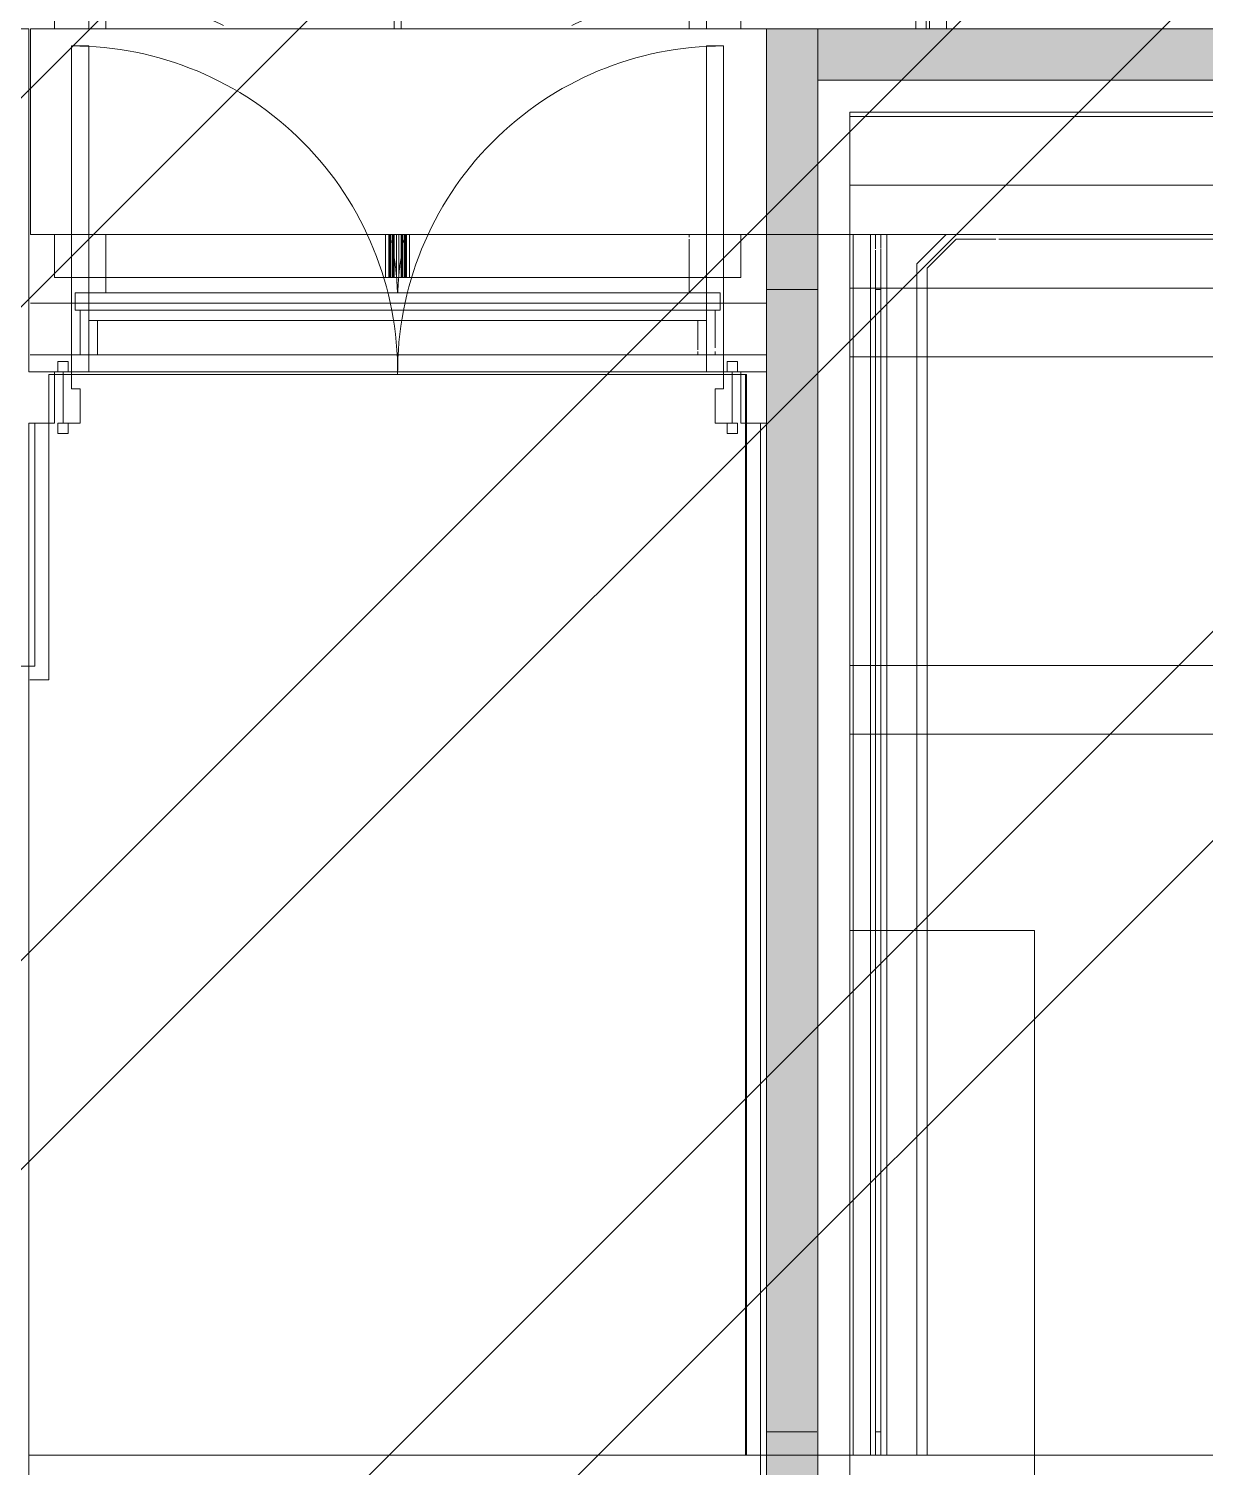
# Model space of a CAD drawing. Header units: millimetres. Extents: x -57519 to 497916, y -349472 to 446842.
# Drawn here: x 325453 to 328881, y 27414 to 31607 of the extents above; entities that cross this region are included whole.
import ezdxf

# ---------------------------------------------------------------- set-up
doc = ezdxf.new("R2010")
doc.units = ezdxf.units.MM
for name, color, linetype, lineweight in [('A-CLNG', 13, 'Continuous', 5), ('A-DETL-GENF', 92, 'Continuous', 5), ('A-DOOR', 31, 'Continuous', 5), ('A-DOOR-FRAM', 31, 'Continuous', 5), ('A-FLOR', 192, 'Continuous', 5), ('A-GENM', 13, 'Continuous', 5), ('A-GLAZ-CURT', 52, 'Continuous', 20), ('A-WALL', 113, 'Continuous', 20), ('A-WALL-PATT', 111, 'Continuous', 20)]:
    doc.layers.add(name, color=color, linetype=linetype, lineweight=lineweight)

# ---------------------------------------------------------------- blocks, each defined once
blk = doc.blocks.new('DLN-Double Door__X03_ - _M31x_1800 x 2000 _WH_-16954921-SITE COVERAGE')
at = {"layer": 'A-DOOR'}
for p, q in [((-900, 975), (-850, 975)), ((-900, 963.5), (-900, 970)), ((-850, 970), (-850, 963.5)), ((900, 975), (850, 975)), ((850, 970), (850, 963.5)), ((900, 963.5), (900, 970)), ((-900, 940), (-900, 960)), ((-900, 930), (-900, 936.5)), ((-850, 960), (-850, 940)), ((850, 960), (850, 940)), ((850, 936.5), (850, 930)), ((900, 940), (900, 960)), ((900, 930), (900, 936.5)), ((-900, 875), (-900, 916.5)), ((-850, 916.5), (-850, 875)), ((850, 916.5), (850, 875)), ((900, 875.4), (900, 916.5)), ((-900, 239.9), (-900, 275)), ((-850, 273.5), (-850, 150)), ((850, 273.5), (850, 267.5)), ((850, 261.9), (850, 150)), ((900, 239.9), (900, 275)), ((-900, 150), (-900, 232.3)), ((900, 150), (900, 224.6)), ((-900, 105), (-900, 150)), ((-850, 150), (-850, 105)), ((850, 150), (850, 105)), ((900, 105), (900, 150))]:
    blk.add_line(p, q, dxfattribs=at)
for centre, start, end in [((-900, 75), 87.9679, 89.7968), ((-900, 75), 85.3262, 87.9679), ((-900, 75), 83.9038, 84.7166), ((-900, 75), 75.7755, 83.9038), ((900, 75), 96.0962, 104.2245), ((900, 75), 95.2834, 96.0962), ((900, 75), 92.0321, 94.6738), ((900, 75), 90.2032, 92.0321), ((-900, 75), 74.9627, 75.7755), ((-900, 75), 72.5743, 74.3531), ((-900, 75), 71.9, 72.4885), ((-900, 75), 71.2046, 71.8333), ((-900, 75), 69.9437, 70.364), ((900, 75), 109.636, 110.0563), ((900, 75), 109.2157, 109.636), ((900, 75), 108.165, 108.7954), ((900, 75), 105.6469, 108.1), ((900, 75), 104.2245, 105.0373), ((-900, 75), 64.1299, 69.9437), ((900, 75), 110.0563, 115.8701), ((-900, 75), 11.31, 12.5999), ((900, 75), 167.4001, 168.69), ((-900, 75), 8.085, 10.02), ((900, 75), 169.98, 171.915), ((-900, 75), 5.2901, 8.085), ((900, 75), 171.915, 174.7099), ((-900, 75), 1.9471, 4.8562), ((900, 75), 175.1438, 178.0529)]:
    blk.add_arc(centre, 900, start, end, dxfattribs=at)
at = {"layer": 'A-DOOR-FRAM'}
for p, q in [((-925, -74.3), (-925, 55)), ((-925, -74.3), (-925, 55)), ((-900, 55), (-900, 25)), ((-900, 55), (-900, 25)), ((900, 25), (900, 55)), ((900, 25), (900, 55)), ((925, 55), (925, -55.2)), ((925, 55), (925, -55.2)), ((-900, 25), (900, 25)), ((-875, 25), (-900, 25)), ((-875, -74.1), (-875, 25)), ((-875, 25), (-875, -74.1)), ((875, 25), (-875, 25)), ((875, 25), (900, 25)), ((875, -61), (875, 25)), ((875, -61), (875, 25)), ((-940, -75), (-925, -75)), ((-925, -75), (-910, -75)), ((-925, -75), (-875, -75)), ((907.3, -75), (-910, -75)), ((-875, -75), (875, -75)), ((875, -75), (875, -65.9)), ((875, -75), (875, -65.9)), ((925, -75), (875, -75)), ((925, -75), (910, -75)), ((925, -65.7), (925, -75)), ((925, -65.7), (925, -75)), ((940, -75), (925, -75))]:
    blk.add_line(p, q, dxfattribs=at)
blk = doc.blocks.new('DLN-Double Door__X03_ - _M48_2000 x 2450 _WH_-16954911-SITE COVERAGE')
at = {"layer": 'A-DOOR'}
for p, q in [((-1000, 1075), (-950, 1075)), ((-1000, 319.7), (-1000, 1075)), ((-950, 1075), (-950, 905.5)), ((950, 1075), (950, 1014.7)), ((1000, 1075), (950, 1075)), ((1000, 971), (1000, 1075)), ((950, 987.4), (950, 350)), ((1000, 350), (1000, 966.1)), ((-950, 903.6), (-950, 150)), ((950, 350), (950, 277.6)), ((1000, 319.7), (1000, 350)), ((-1000, 150), (-1000, 312.3)), ((1000, 298.9), (1000, 312.3)), ((1000, 150), (1000, 294)), ((950, 250.3), (950, 150)), ((-1000, 105), (-1000, 150)), ((-950, 150), (-950, 105)), ((950, 150), (950, 105)), ((1000, 105), (1000, 150)), ((-1000, 75), (-1000, 105)), ((-950, 105), (-950, 75)), ((950, 105), (950, 75)), ((1000, 75), (1000, 105)), ((-950, 75), (-1000, 75)), ((950, 75), (1000, 75))]:
    blk.add_line(p, q, dxfattribs=at)
for centre, start, end in [((-1000, 75), 63.2743, 90), ((1000, 75), 102.0853, 104.5501), ((1000, 75), 100.926, 101.3028), ((1000, 75), 99.7752, 100.7231), ((1000, 75), 98.9843, 99.361), ((1000, 75), 96.689, 98.2018), ((1000, 75), 90, 95.9965), ((1000, 75), 105.1359, 163.6442), ((-1000, 75), 56.6856, 61.9084), ((-1000, 75), 53.9487, 56.6297), ((-1000, 75), 37.0233, 53.2284), ((-1000, 75), 35.7405, 36.1681), ((-1000, 75), 35.1228, 35.7405), ((-1000, 75), 32.8898, 34.7902), ((-1000, 75), 31.9396, 32.5572), ((-1000, 75), 31.512, 31.9396), ((-1000, 75), 13.0808, 30.6568), ((1000, 75), 163.9006, 165.2991), ((1000, 75), 166.0041, 175.6524), ((-1000, 75), 4.3476, 11.3982), ((-1000, 75), 1.7422, 4.3476), ((1000, 75), 175.6524, 178.2578), ((-1000, 75), 0.0053, 1.7422), ((1000, 75), 178.2578, 179.9947)]:
    blk.add_arc(centre, 1000, start, end, dxfattribs=at)
at = {"layer": 'A-DOOR-FRAM'}
for p, q in [((-1040, 75), (-1040, 105)), ((-1040, 105), (-1010, 105)), ((-1040, 75), (-1040, 105)), ((-1040, 105), (900, 105)), ((-1010, 105), (-1010, 75)), ((-1010, 105), (-1010, 75)), ((900, 105), (-1010, 105)), ((1010, 105), (900, 105)), ((900, 105), (1040, 105)), ((1010, 105), (1010, 75)), ((1040, 105), (1010, 105)), ((1010, 75), (1010, 105)), ((1040, 105), (1040, 75)), ((1040, 105), (1040, 75)), ((-1025, 75), (-1040, 75)), ((600, 75), (-1040, 75)), ((-1010, 75), (-1025, 75)), ((-1025, 75), (600, 75)), ((-1000, 75), (-1025, 75)), ((-1010, 75), (600, 75)), ((600, 75), (-1000, 75)), ((900, 75), (603.8, 75)), ((603.8, 75), (900, 75)), ((603.8, 75), (900, 75)), ((900, 75), (603.8, 75)), ((1040, 75), (900, 75)), ((900, 75), (1010, 75)), ((900, 75), (1025, 75)), ((1000, 75), (900, 75)), ((1000, 75), (1025, 75)), ((1010, 75), (1025, 75)), ((1025, 75), (1040, 75))]:
    blk.add_line(p, q, dxfattribs=at)
blk = doc.blocks.new('DLN_Wall _ Corner Protection - DLN_Wall _ Corner Protection-12808045-SITE COVERAGE')
at = {"layer": 'A-GENM'}
blk.add_line((-46, -43), (-46, -3193), dxfattribs=at)
blk = doc.blocks.new('System Panel - C4 Expanded Metal Mesh-16968169-SITE COVERAGE')
at = {"layer": 'A-GLAZ-CURT', "lineweight": 5}
for p, q in [((77774.3, 31672.5), (77774.3, 31682.5)), ((77774.3, 31682.5), (77774.3, 31672.5)), ((77774.3, 31662.5), (77774.3, 31669)), ((77774.3, 31669), (77774.3, 31662.5)), ((77777.8, 31682.5), (77784.3, 31682.5)), ((77784.3, 31682.5), (77777.8, 31682.5)), ((77797.8, 31682.5), (77836.6, 31682.5)), ((77836.6, 31682.5), (77797.8, 31682.5)), ((77836.6, 31682.5), (78105.8, 31682.5)), ((78105.8, 31682.5), (77836.6, 31682.5)), ((78119.3, 31682.5), (78125.8, 31682.5)), ((78125.8, 31682.5), (78119.3, 31682.5)), ((78129.3, 31682.5), (78139.3, 31682.5)), ((78139.3, 31682.5), (78129.3, 31682.5)), ((78139.3, 31682.5), (78149.3, 31682.5)), ((78149.3, 31682.5), (78139.3, 31682.5)), ((78152.8, 31682.5), (78159.3, 31682.5)), ((78159.3, 31682.5), (78152.8, 31682.5)), ((78172.8, 31682.5), (78764.3, 31682.5)), ((78764.3, 31682.5), (78172.8, 31682.5)), ((78764.3, 31682.5), (78764.3, 31672.5)), ((78764.3, 31672.5), (78764.3, 31682.5)), ((78764.3, 31669), (78764.3, 31662.5)), ((78764.3, 31662.5), (78764.3, 31669)), ((77774.3, 31607.5), (77774.3, 31649)), ((77774.3, 31649), (77774.3, 31607.5)), ((78764.3, 31649), (78764.3, 31607.5)), ((78764.3, 31607.5), (78764.3, 31649)), ((77774.3, 30882.5), (77774.3, 31007.5)), ((77774.3, 31007.5), (77774.3, 30882.5)), ((78764.3, 31007.5), (78764.3, 30882.5)), ((78764.3, 30882.5), (78764.3, 31007.5)), ((77784.3, 30882.5), (77777.8, 30882.5)), ((77777.8, 30882.5), (77784.3, 30882.5)), ((77836.6, 30882.5), (77797.8, 30882.5)), ((77797.8, 30882.5), (77836.6, 30882.5)), ((78129.3, 30882.5), (77836.6, 30882.5)), ((77836.6, 30882.5), (78129.3, 30882.5)), ((78139.3, 30882.5), (78129.3, 30882.5)), ((78129.3, 30882.5), (78139.3, 30882.5)), ((78149.3, 30882.5), (78139.3, 30882.5)), ((78139.3, 30882.5), (78149.3, 30882.5)), ((78764.3, 30882.5), (78149.3, 30882.5)), ((78149.3, 30882.5), (78764.3, 30882.5))]:
    blk.add_line(p, q, dxfattribs=at)
blk = doc.blocks.new('Ceilings 8 - Ceilings 8-14169185-SITE COVERAGE')
at = {"layer": 'A-CLNG'}
for p, q in [((77729.3, 31007.5), (77729.3, 30882.5)), ((77738.3, 31007.5), (77738.3, 30882.5)), ((77739.3, 30882.5), (77739.3, 31007.5)), ((77739.3, 30882.5), (77739.3, 31007.5)), ((77739.3, 30882.5), (77739.3, 31007.5)), ((77739.3, 30882.5), (77739.3, 31007.5)), ((77741.3, 30882.5), (77741.3, 31007.5)), ((77744.3, 30882.5), (77744.3, 31007.5)), ((77744.3, 30882.5), (77744.3, 31007.5)), ((77749.3, 31007.5), (77749.3, 30887.1)), ((77749.3, 30882.5), (77749.3, 31007.5)), ((77752.3, 30882.5), (77752.3, 31007.5)), ((77752.3, 30882.5), (77752.3, 31007.5)), ((77754.3, 30882.5), (77754.3, 31007.5)), ((77754.3, 30882.5), (77754.3, 31007.5)), ((77761.3, 30882.5), (77761.3, 31007.5)), ((77761.3, 30882.5), (77761.3, 31007.5)), ((77767.3, 30882.5), (77767.3, 31007.5)), ((77767.3, 30882.5), (77767.3, 31007.5)), ((77774.3, 30882.5), (77774.3, 31007.5)), ((77774.3, 30882.5), (77774.3, 31007.5)), ((77776.3, 31007.5), (77776.3, 30882.5)), ((77776.3, 30882.5), (77776.3, 31007.5)), ((77779.3, 30882.5), (77779.3, 31007.5)), ((77779.3, 30882.5), (77779.3, 31007.5)), ((77784.3, 31007.5), (77784.3, 30882.5)), ((77784.3, 30882.5), (77784.3, 31007.5)), ((77787.3, 30882.5), (77787.3, 31007.5)), ((77789.3, 30882.5), (77789.3, 31007.5)), ((77789.3, 30882.5), (77789.3, 31007.5)), ((77789.3, 30882.5), (77789.3, 31007.5)), ((77789.3, 30882.5), (77789.3, 31007.5)), ((77790.3, 30882.5), (77790.3, 31007.5)), ((77799.3, 30882.5), (77799.3, 31007.5)), ((77730.8, 30882.5), (77729.3, 30882.5)), ((77729.3, 30882.5), (77729.5, 30882.5)), ((77729.5, 30882.5), (77730.8, 30882.5)), ((77739.3, 30882.5), (77730.8, 30882.5)), ((77733.8, 30882.5), (77732.3, 30882.5)), ((77732.3, 30882.5), (77733.8, 30882.5)), ((77736.8, 30882.5), (77733.8, 30882.5)), ((77733.8, 30882.5), (77739.3, 30882.5)), ((77738.3, 30882.5), (77736.8, 30882.5)), ((77739.8, 30882.5), (77738.3, 30882.5)), ((77789.3, 30882.5), (77739.3, 30882.5)), ((77739.8, 30882.5), (77741.3, 30882.5)), ((77750.8, 30882.5), (77744.3, 30882.5)), ((77744.3, 30882.5), (77761.3, 30882.5)), ((77784.3, 30882.5), (77744.3, 30882.5)), ((77744.3, 30882.5), (77784.3, 30882.5)), ((77749.3, 30882.5), (77754.3, 30882.5)), ((77752.3, 30882.5), (77750.8, 30882.5)), ((77754.3, 30882.5), (77752.3, 30882.5)), ((77761.3, 30882.5), (77767.3, 30882.5)), ((77767.3, 30882.5), (77784.3, 30882.5)), ((77776.3, 30882.5), (77774.3, 30882.5)), ((77774.3, 30882.5), (77779.3, 30882.5)), ((77777.8, 30882.5), (77776.3, 30882.5)), ((77784.3, 30882.5), (77777.8, 30882.5)), ((77787.3, 30882.5), (77788.8, 30882.5)), ((77790.3, 30882.5), (77788.8, 30882.5)), ((77789.3, 30882.5), (77794.8, 30882.5)), ((77797.8, 30882.5), (77789.3, 30882.5)), ((77791.8, 30882.5), (77790.3, 30882.5)), ((77794.8, 30882.5), (77791.8, 30882.5)), ((77794.8, 30882.5), (77796.3, 30882.5)), ((77796.3, 30882.5), (77794.8, 30882.5)), ((77797.8, 30882.5), (77799.1, 30882.5)), ((77799.3, 30882.5), (77797.8, 30882.5)), ((77799.1, 30882.5), (77799.3, 30882.5))]:
    blk.add_line(p, q, dxfattribs=at)
blk = doc.blocks.new('System Panel - C4 Expanded Metal Mesh-14436197-SITE COVERAGE')
at = {"layer": 'A-GLAZ-CURT', "lineweight": 5}
for p, q in [((76764.3, 31672.5), (76764.3, 31682.5)), ((76764.3, 31682.5), (77105.8, 31682.5)), ((77105.8, 31682.5), (76764.3, 31682.5)), ((76764.3, 31682.5), (76764.3, 31672.5)), ((76764.3, 31662.5), (76764.3, 31669)), ((76764.3, 31669), (76764.3, 31662.5)), ((77119.3, 31682.5), (77125.8, 31682.5)), ((77125.8, 31682.5), (77119.3, 31682.5)), ((77127.1, 31682.5), (77129.3, 31682.5)), ((77129.3, 31682.5), (77127.1, 31682.5)), ((77129.3, 31682.5), (77139.3, 31682.5)), ((77139.3, 31682.5), (77129.3, 31682.5)), ((77139.3, 31682.5), (77149.3, 31682.5)), ((77149.3, 31682.5), (77139.3, 31682.5)), ((77152.8, 31682.5), (77159.3, 31682.5)), ((77159.3, 31682.5), (77152.8, 31682.5)), ((77172.8, 31682.5), (77730.8, 31682.5)), ((77730.8, 31682.5), (77172.8, 31682.5)), ((77744.3, 31682.5), (77750.8, 31682.5)), ((77750.8, 31682.5), (77744.3, 31682.5)), ((77754.3, 31682.5), (77754.3, 31672.5)), ((77754.3, 31672.5), (77754.3, 31682.5)), ((77754.3, 31669), (77754.3, 31662.5)), ((77754.3, 31662.5), (77754.3, 31669)), ((76764.3, 31607.5), (76764.3, 31649)), ((76764.3, 31649), (76764.3, 31607.5)), ((77754.3, 31649), (77754.3, 31607.5)), ((77754.3, 31607.5), (77754.3, 31649)), ((76764.3, 30882.5), (76764.3, 31007.5)), ((76764.3, 31007.5), (76764.3, 30882.5)), ((77754.3, 31007.5), (77754.3, 30882.5)), ((77754.3, 30882.5), (77754.3, 31007.5)), ((77129.3, 30882.5), (76764.3, 30882.5)), ((76764.3, 30882.5), (77129.3, 30882.5)), ((77139.3, 30882.5), (77129.3, 30882.5)), ((77129.3, 30882.5), (77139.3, 30882.5)), ((77149.3, 30882.5), (77139.3, 30882.5)), ((77139.3, 30882.5), (77149.3, 30882.5)), ((77730.8, 30882.5), (77149.3, 30882.5)), ((77149.3, 30882.5), (77730.8, 30882.5)), ((77750.8, 30882.5), (77744.3, 30882.5)), ((77744.3, 30882.5), (77750.8, 30882.5))]:
    blk.add_line(p, q, dxfattribs=at)
blk = doc.blocks.new('DLN-Double Door__X03_ - _M19a_1900 x 2450 _WH_-18812797-SITE COVERAGE')
at = {"layer": 'A-DOOR'}
for p, q in [((-900, -75), (-950, -75)), ((-950, -75), (-950, -1025)), ((-900, -1025), (-900, -75)), ((900, -75), (950, -75)), ((900, -1025), (900, -75)), ((950, -75), (950, -1025)), ((-950, -1025), (-900, -1025)), ((950, -1025), (900, -1025))]:
    blk.add_line(p, q, dxfattribs=at)
for centre, start, end in [((-950, -75), 270, 0.5), ((950, -75), 179.5, 270)]:
    blk.add_arc(centre, 950, start, end, dxfattribs=at)
at = {"layer": 'A-DOOR-FRAM'}
for p, q in [((-960, 105), (-990, 105)), ((-990, 105), (-990, 75)), ((-990, 75), (-990, 105)), ((-990, 105), (-960, 105)), ((-960, 75), (-960, 105)), ((-960, 105), (-960, 75)), ((990, 105), (960, 105)), ((960, 105), (960, 75)), ((990, 105), (960, 105)), ((960, 75), (960, 105)), ((990, 75), (990, 105)), ((990, 105), (990, 75)), ((-990, 75), (-960, 75)), ((-977.5, 75), (-990, 75)), ((-960, 75), (-975, 75)), ((-925, 75), (-975, 75)), ((-975, 75), (-975, -75)), ((-975, -75), (-975, 75)), ((-960, 75), (-975, 75)), ((-925, 75), (-960, 75)), ((-925, -25), (-925, 75)), ((-925, 75), (-925, -25)), ((925, 75), (925, -25)), ((975, 75), (925, 75)), ((925, -25), (925, 75)), ((925, 75), (960, 75)), ((960, 75), (990, 75)), ((960, 75), (975, 75)), ((960, 75), (975, 75)), ((975, 75), (990, 75)), ((975, -75), (975, 75)), ((975, 75), (975, -75)), ((-950, -75), (-950, -25)), ((-950, -25), (-925, -25)), ((-950, -25), (-925, -25)), ((-950, -25), (-950, -75)), ((925, -25), (950, -25)), ((950, -25), (925, -25)), ((950, -25), (950, -75)), ((950, -75), (950, -25)), ((-960, -75), (-990, -75)), ((-990, -75), (-990, -105)), ((-990, -105), (-990, -75)), ((-990, -75), (-975, -75)), ((-975, -75), (-960, -75)), ((-975, -75), (-950, -75)), ((-975, -75), (-960, -75)), ((-960, -105), (-960, -75)), ((-960, -75), (-960, -105)), ((-960, -75), (-950, -75)), ((950, -75), (975, -75)), ((960, -75), (950, -75)), ((990, -75), (960, -75)), ((960, -75), (960, -105)), ((975, -75), (960, -75)), ((960, -105), (960, -75)), ((975, -75), (960, -75)), ((990, -75), (975, -75)), ((990, -105), (990, -75)), ((990, -75), (990, -105)), ((-990, -105), (-960, -105)), ((-960, -105), (-990, -105)), ((960, -105), (990, -105)), ((960, -105), (990, -105))]:
    blk.add_line(p, q, dxfattribs=at)

msp = doc.modelspace()

# ---------------------------------------------------------------- hatches: boundary and pattern name
at = {"layer": 'A-DETL-GENF'}
h = msp.add_hatch(dxfattribs=at)
h.set_pattern_fill('FP_40', color=250, style=0, pattern_type=2)
h.set_pattern_definition([(45, (248763.4, 0), (-1257.236, 1257.236), []), (45, (248763.4, 1905), (-1257.236, 1257.236), [])])
h.paths.add_polyline_path([(325750.1, -8642.5), (328562.7, -8642.5), (328562.7, 4657.5), (341312.7, 4657.5), (341312.7, 30557.5), (342712.7, 30557.5), (342712.7, 48907.7), (339962.7, 48907.7), (339962.7, 52157.5), (338962.7, 52157.5), (338962.7, 53757.5), (297512.7, 53757.5), (297512.7, 52247.5), (286277.7, 52247.5), (286277.7, 34407.5), (285902.7, 34407.5), (285902.7, 7407.5), (286277.7, 7407.5), (286277.7, -2267.5), (315555.2, -2267.5), (315555.2, -8642.5), (321257.1, -8642.5)], flags=0)
at = {"layer": 'A-WALL-PATT', "lineweight": 5, "transparency": 33554560}
for points in [[(327752.7, 30607.5), (327752.7, 31607.5), (327602.7, 31607.5), (327602.7, 30607.5), (327715.8, 30607.5)], [(328447.4, 31457.5), (331327.7, 31457.5), (331327.7, 31607.5), (327752.7, 31607.5), (327752.7, 31457.5), (327996.6, 31457.5)]]:
    msp.add_hatch(color=253, dxfattribs=at).paths.add_polyline_path(points, flags=0)
h = msp.add_hatch(color=253, dxfattribs=at)
h.paths.add_polyline_path([(327602.7, 5632.5), (327702.7, 5632.5), (327702.7, 5757.5), (327752.7, 5757.5), (327752.7, 11282.5), (327602.7, 11282.5), (327602.7, 5707.5)], flags=0)
h.paths.add_polyline_path([(327715.8, 12232.5), (327752.7, 12232.5), (327752.7, 12860), (327602.7, 12860), (327602.7, 12232.5), (327702.7, 12232.5)], flags=0)
h.paths.add_polyline_path([(327602.7, 14010), (327752.7, 14010), (327752.7, 14395), (327602.7, 14395), (327602.7, 14025)], flags=0)
h.paths.add_polyline_path([(327602.7, 15545), (327752.7, 15545), (327752.7, 22508), (327602.7, 22508), (327602.7, 15560)], flags=0)
h.paths.add_polyline_path([(327602.7, 23658), (327752.7, 23658), (327752.7, 24232.5), (327602.7, 24232.5), (327602.7, 23673)], flags=0)
h.paths.add_polyline_path([(327715.8, 25182.5), (327752.7, 25182.5), (327752.7, 30607.5), (327602.7, 30607.5), (327602.7, 25182.5), (327702.7, 25182.5)], flags=0)

# ---------------------------------------------------------------- linework, layer by layer
at = {"layer": 'A-CLNG'}
for p, q in [((325470.7, 30657.5), (325469.3, 30657.5)), ((327602.7, 27517.5), (327602.7, 30657.5))]:
    msp.add_line(p, q, dxfattribs=at)
at = {"layer": 'A-FLOR'}
for p, q in [((317890.2, 31607.5), (325452.7, 31607.5)), ((325452.7, 31607.5), (325452.7, 30607.5)), ((325457.7, 31007.5), (325457.7, 31607.5)), ((327602.7, 31607.5), (325457.7, 31607.5)), ((327602.7, 31607.5), (328078.7, 31607.5)), ((327602.7, 31607.5), (329677.7, 31607.5)), ((328052.7, 31607.5), (327752.7, 31607.5)), ((331177.7, 31457.5), (327845.7, 31457.5)), ((329083.7, 31351.5), (327845.7, 31351.5)), ((327845.7, 31151.5), (329083.7, 31151.5)), ((325457.7, 31007.5), (336802.7, 31007.5)), ((327602.7, 30671.5), (327602.7, 31007.5)), ((327752.7, 31007.5), (327602.7, 31007.5)), ((327935.7, 31007.5), (327921, 31007.5)), ((327752.7, 30847.5), (327602.7, 30847.5)), ((329083.7, 30851.5), (327845.7, 30851.5)), ((327935.7, 30847.5), (327920.7, 30847.5)), ((325457.5, 30807.5), (325587.7, 30807.5)), ((325469.3, 30657.5), (325457.2, 30657.5)), ((325602.7, 30657.5), (325470.7, 30657.5)), ((327602.7, 30657.5), (327452.7, 30657.5)), ((327845.7, 30651.5), (329083.7, 30651.5)), ((325452.7, 30607.5), (327602.7, 30607.5)), ((325527.7, 30607.5), (325527.7, 30457.5)), ((327527.7, 30457.5), (327527.7, 30607.5)), ((327752.7, 30607.5), (327752.7, 25457.5)), ((325527.7, 30457.5), (325470.7, 30457.5)), ((327584.7, 30457.5), (327527.7, 30457.5)), ((327602.7, 26107.5), (327602.7, 30457.5)), ((325452.7, 25960.9), (325452.7, 30107.5)), ((329083.7, 29751.5), (327845.7, 29751.5)), ((327845.7, 29551.5), (329083.7, 29551.5)), ((328383.7, 28978.5), (327845.7, 28978.5)), ((328383.7, 26578.5), (328383.7, 28978.5)), ((327602.7, 27449.5), (327602.7, 27517.5)), ((327602.7, 27517.5), (327749.6, 27517.5)), ((327920.7, 27517.5), (327935.7, 27517.5)), ((336802.7, 27449.5), (325452.7, 27449.5))]:
    msp.add_line(p, q, dxfattribs=at)
at = {"layer": 'A-WALL', "lineweight": 5}
for p, q in [((327602.7, 31607.5), (327752.7, 31607.5)), ((327602.7, 31607.5), (327602.7, 30607.5)), ((329659.7, 31607.5), (327602.7, 31607.5)), ((327752.7, 31457.5), (327752.7, 31607.5)), ((329677.7, 31607.5), (328052.7, 31607.5)), ((331702.7, 31457.5), (327752.7, 31457.5)), ((331327.7, 31457.5), (327752.7, 31457.5)), ((327602.7, 31007.5), (327752.7, 31007.5)), ((327752.7, 31007.5), (327752.7, 27449.5)), ((327855.7, 31007.5), (327855.7, 27449.5)), ((327905.7, 27449.5), (327905.7, 31006.8)), ((327920.7, 31007.5), (327920.7, 30965.9)), ((327935.7, 30968.1), (327935.7, 31007.5)), ((327953.7, 31007.5), (327953.7, 30965.9)), ((328040.7, 30921.9), (328126.3, 31007.5)), ((328070.7, 30909.5), (328155.7, 30994.5)), ((328155.7, 30994.5), (328270.7, 30994.5)), ((328279.8, 30994.5), (332698.3, 30994.5)), ((327920.7, 30962.6), (327920.7, 27449.5)), ((327935.7, 27449.5), (327935.7, 30965.9)), ((327953.7, 30964.8), (327953.7, 27449.5)), ((328040.7, 27449.5), (328040.7, 30921.9)), ((328070.7, 27449.5), (328070.7, 30909.5)), ((325587.7, 30837.5), (327467.7, 30837.5)), ((325587.7, 30787.5), (325587.7, 30837.5)), ((327467.7, 30787.5), (327467.7, 30837.5)), ((325587.7, 30807.5), (327602.7, 30807.5)), ((327467.7, 30787.5), (325587.7, 30787.5)), ((325602.7, 30658.2), (325602.7, 30787.5)), ((327452.7, 30787.5), (327452.7, 30677.3)), ((325469.3, 30657.5), (325457.2, 30657.5)), ((325470.7, 30657.5), (327452.7, 30657.5)), ((327452.7, 30666.8), (327452.7, 30657.5)), ((327602.7, 30671.5), (327602.7, 30657.5)), ((325510.7, 30599.5), (325510.7, 29709.5)), ((327544.7, 30599.5), (325510.7, 30599.5)), ((327544.7, 27449.5), (327544.7, 30599.5)), ((325452.7, 29767.5), (325452.7, 30457.5)), ((325470.7, 30457.5), (325452.7, 30457.5)), ((325470.7, 30457.5), (325470.7, 29749.5)), ((327584.7, 26122.5), (327584.7, 30457.5)), ((327602.7, 30457.5), (327584.7, 30457.5)), ((325470.7, 29749.5), (324252.7, 29749.5)), ((325455.9, 29709.5), (325510.7, 29709.5))]:
    msp.add_line(p, q, dxfattribs=at)
at = {"layer": 'A-WALL', "lineweight": 18}
for p, q in [((327752.7, 31457.5), (327752.7, 30607.5)), ((327845.7, 31457.5), (327752.7, 31457.5)), ((331177.7, 31457.5), (327845.7, 31457.5)), ((327845.7, 25550.5), (327845.7, 31364.5)), ((327845.7, 31364.5), (331084.7, 31364.5))]:
    msp.add_line(p, q, dxfattribs=at)

# ---------------------------------------------------------------- block references
at = {"layer": 'A-CLNG'}
msp.add_blockref('Ceilings 8 - Ceilings 8-14169185-SITE COVERAGE', (248763.4, 0), dxfattribs=at)
at = {"layer": 'A-DOOR'}
for name, p in [('DLN-Double Door__X03_ - _M48_2000 x 2450 _WH_-16954911-SITE COVERAGE', (329077.7, 31532.5)), ('DLN-Double Door__X03_ - _M31x_1800 x 2000 _WH_-16954921-SITE COVERAGE', (326527.7, 30732.5))]:
    msp.add_blockref(name, p, dxfattribs=at)
at = {"layer": 'A-DOOR', "rotation": 180}
msp.add_blockref('DLN-Double Door__X03_ - _M19a_1900 x 2450 _WH_-18812797-SITE COVERAGE', (326527.7, 30532.5), dxfattribs=at)
at = {"layer": 'A-GENM'}
msp.add_blockref('DLN_Wall _ Corner Protection - DLN_Wall _ Corner Protection-12808045-SITE COVERAGE', (327587.7, 30642.5), dxfattribs=at)
at = {"layer": 'A-GLAZ-CURT', "lineweight": 5}
for name in ['System Panel - C4 Expanded Metal Mesh-14436197-SITE COVERAGE', 'System Panel - C4 Expanded Metal Mesh-16968169-SITE COVERAGE']:
    msp.add_blockref(name, (248763.4, 0), dxfattribs=at)

doc.saveas('drawing.dxf')
